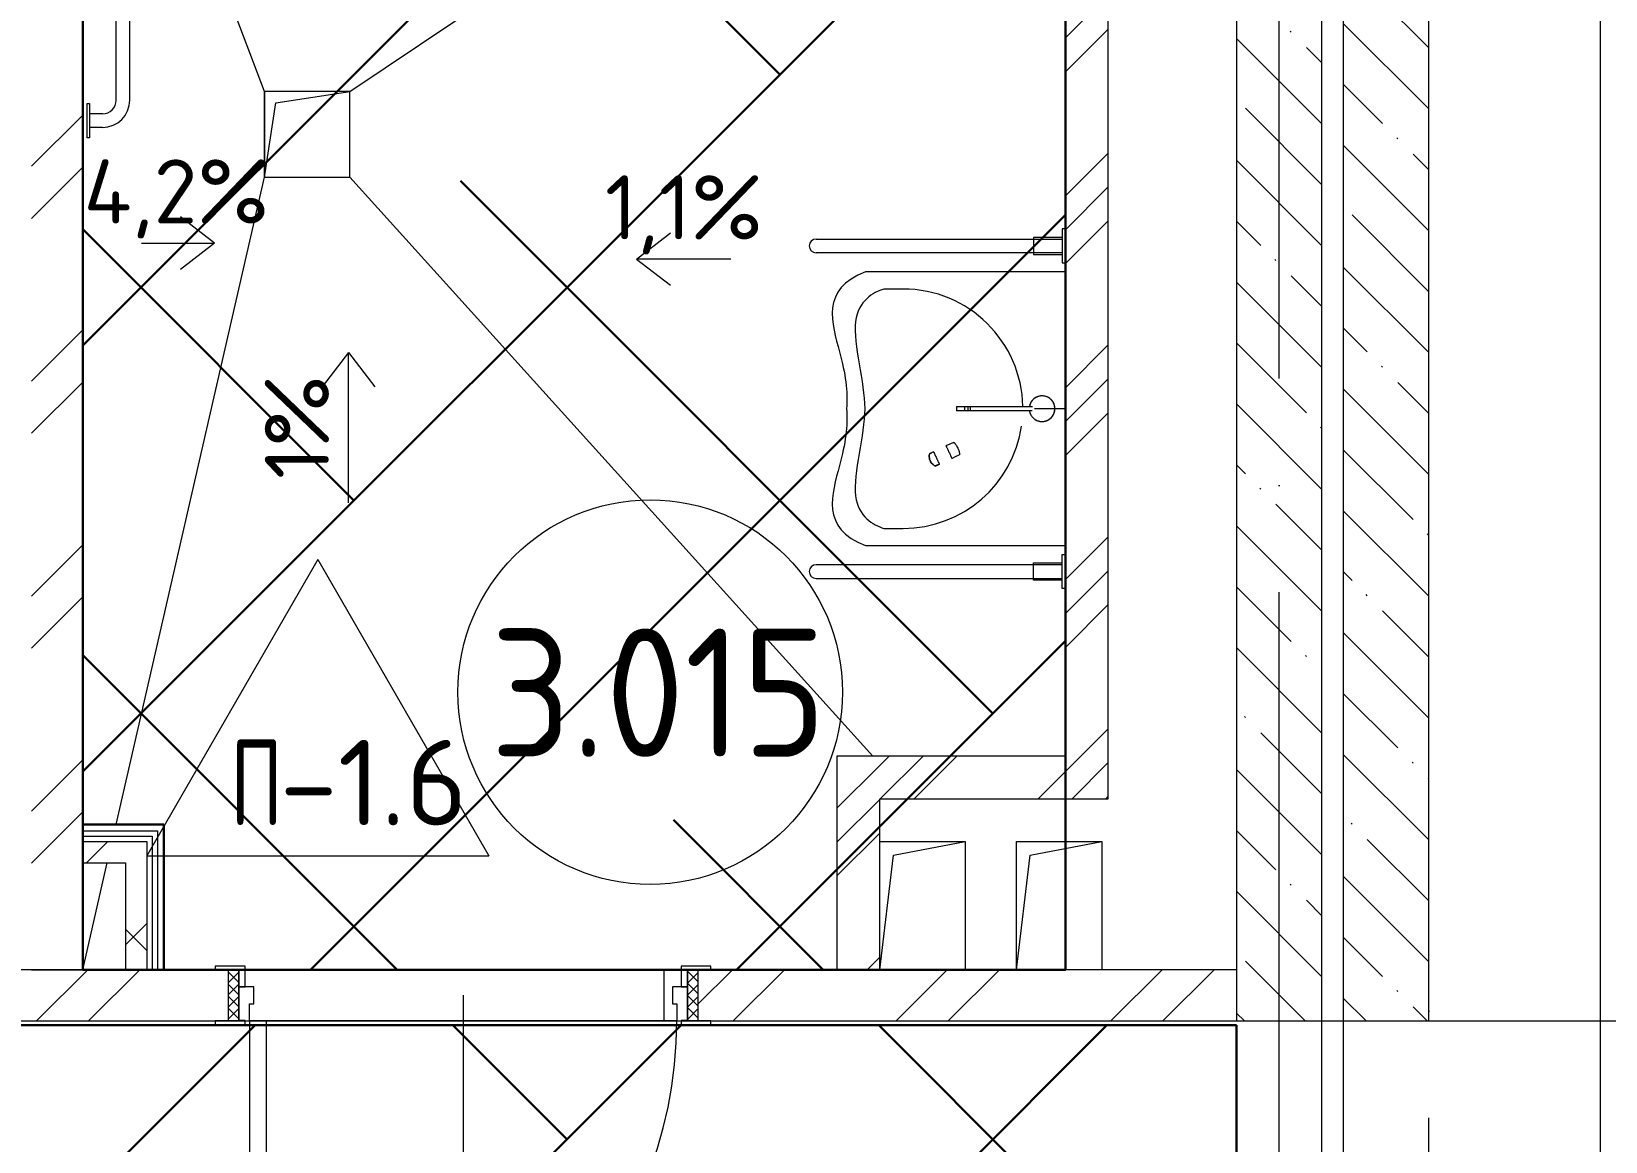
# Model space of a CAD drawing. Header units: millimetres. Extents: x -68946 to 690821, y -552984 to 293768.
# Drawn here: x 63042 to 66725, y -204849 to -202251 of the extents above; entities that cross this region are included whole.
import ezdxf

# ---------------------------------------------------------------- set-up
doc = ezdxf.new("R2010")
doc.units = ezdxf.units.MM
doc.linetypes.add('ADSK_Линия сетки', pattern=[2500, 2000, -250, 0, -250])
doc.linetypes.add('ADSK_Невидимые', pattern=[500, 300, -200])
for name, color, linetype, lineweight in [('1.1) Стяжка 5 вып.', 30, 'Continuous', 30), ('1.3) Звуко-изол           5 вып.', 90, 'Continuous', 30), ('A-AREA-____-IDEN', 250, 'Continuous', 9), ('A-DETL-GENF-OTLN', 250, 'Continuous', 5), ('A-DOOR-____-IDEN', 250, 'Continuous', 9), ('A-DOOR-____-MCUT', 250, 'Continuous', 5), ('A-DOOR-____-OTLN', 250, 'Continuous', 5), ('A-DOOR-FRAM-MCUT', 250, 'Continuous', 5), ('A-DOOR-FRAM-OTLN', 250, 'Continuous', 5), ('A-FLOR-____-IDEN', 250, 'Continuous', 9), ('A-FLOR-____-OTLN', 250, 'Continuous', 9), ('A-GLAZ-____-OTLN', 250, 'Continuous', 5), ('A-WALL-____-MCUT', 250, 'Continuous', 13), ('A-WALL-____-PATT', 250, 'Continuous', 13), ('A-WALL-FNSH-MCUT', 250, 'Continuous', 13), ('G-____-____-DIMS', 250, 'Continuous', 9), ('P-SANR-FIXT-HDLN', 250, 'ADSK_Невидимые', 5), ('P-SANR-FIXT-OTLN', 250, 'Continuous', 9), ('S-GRID-____-OTLN', 250, 'Continuous', 9)]:
    doc.layers.add(name, color=color, linetype=linetype, lineweight=lineweight)
doc.styles.add('ISOCPEUR_1', font='isocpeur.ttf', dxfattribs={"width": 0.9, "height": 250})
doc.styles.add('ISOCPEUR_2', font='isocpeur.ttf', dxfattribs={"height": 160})
doc.styles.add('ISOCPEUR_3', font='isocpeur.ttf', dxfattribs={"height": 250})
pattern_1 = [(45, (-3188.22, -259241.4), (-251.4472, 251.4472), []), (45, (-3188.22, -258860.4), (-251.4472, 251.4472), [])]
pattern_2 = [(45, (-3188.22, -259241.4), (-224.5064, 224.5064), []), (45, (-3108.85, -259241.4), (0, 449.0128), []), (45, (-3267.6, -259241.4), (0, 449.0128), [])]
pattern_3 = [(135, (-3188.22, -259241.39), (-142.5612, -142.5612), []), (135, (-3045.66, -259241.39), (-142.5612, -142.5612), [252.016, -50.403, 3.353, -47.05])]
pattern_4 = [(45, (-3188.22, -259241.39), (-141.42136, 141.42136), []), (135, (-3188.22, -259241.39), (-141.42136, -141.42136), [])]

# ---------------------------------------------------------------- blocks, each defined once
blk = doc.blocks.new('Дверь_СКБ_1Ст_Внутренняя - Д-5л_1100x2100h_С_У МГН-41919549-АР1_Маркировочный план 3 этажа')
at = {"layer": 'A-DOOR-____-OTLN'}
h = blk.add_hatch(dxfattribs=at)
h.set_pattern_fill('FP_10', color=256, style=0, pattern_type=2)
h.set_pattern_definition([(135, (1751.41, 124.685), (-14.14214, -14.14214), []), (225, (1751.41, 124.685), (14.14214, -14.14214), [])])
h.paths.add_polyline_path([(562.5, 60), (537.5, 60), (537.5, -60), (562.5, -60)])
at = {"layer": 'A-DOOR-FRAM-OTLN'}
h = blk.add_hatch(dxfattribs=at)
h.set_pattern_fill('FP_11', color=256, style=0, pattern_type=2)
h.set_pattern_definition([(45, (-371.384, 124.685), (-14.1421, 14.1421), []), (135, (-371.384, 124.685), (-14.1421, -14.1421), [])])
h.paths.add_polyline_path([(-512.5, 60), (-537.5, 60), (-537.5, -60), (-512.5, -60), (-512.5, -8.4)])
at = {"layer": 'A-DOOR-____-MCUT'}
for p, q in [((512.5, 1060), (472.5, 1060)), ((472.5, 1060), (472.5, 60)), ((512.5, 60), (512.5, 1060)), ((472.5, 60), (512.5, 60))]:
    blk.add_line(p, q, dxfattribs=at)
at = {"layer": 'A-DOOR-____-OTLN'}
blk.add_arc((512.5, 60), 1000, 90, 180, dxfattribs=at)
at = {"layer": 'A-DOOR-FRAM-MCUT'}
for p, q in [((-497.5, 68), (-567.5, 68)), ((-567.5, 68), (-567.5, 60)), ((-567.5, 60), (-497.5, 60)), ((-512.5, 60), (-537.5, 60)), ((-537.5, 60), (-537.5, -60)), ((-487.5, 60), (-512.5, 60)), ((-512.5, 60), (-512.5, -20)), ((-512.5, -60), (-512.5, 60)), ((-497.5, 60), (-512.5, 60)), ((-512.5, 60), (-512.5, 59)), ((-512.5, 59), (-497.5, 59)), ((-497.5, 60), (-497.5, 68)), ((-497.5, 59), (-497.5, 60)), ((-487.5, 20), (-487.5, 60)), ((512.5, 60), (512.5, 20)), ((537.5, 60), (512.5, 60)), ((592.5, 68), (522.5, 68)), ((522.5, 68), (522.5, 60)), ((537.5, 60), (522.5, 60)), ((522.5, 60), (522.5, 59)), ((522.5, 60), (592.5, 60)), ((522.5, 59), (537.5, 59)), ((537.5, -20), (537.5, 60)), ((562.5, 60), (537.5, 60)), ((537.5, 60), (537.5, -60)), ((537.5, 59), (537.5, 60)), ((562.5, -60), (562.5, 60)), ((592.5, 60), (592.5, 68)), ((-477.5, 20), (-487.5, 20)), ((-477.5, -20), (-477.5, 20)), ((512.5, 20), (502.5, 20)), ((502.5, 20), (502.5, -20)), ((-512.5, -20), (-477.5, -20)), ((-497.5, -20), (-512.5, -20)), ((-512.5, -20), (-512.5, -60)), ((-497.5, -60), (-497.5, -20)), ((502.5, -20), (537.5, -20)), ((537.5, -20), (522.5, -20)), ((522.5, -20), (522.5, -60)), ((537.5, -60), (537.5, -20)), ((-497.5, -60), (-567.5, -60)), ((-567.5, -60), (-567.5, -68)), ((-567.5, -68), (-497.5, -68)), ((-537.5, -60), (-512.5, -60)), ((-512.5, -60), (-497.5, -60)), ((-497.5, -68), (-497.5, -60)), ((522.5, -60), (537.5, -60)), ((592.5, -60), (522.5, -60)), ((522.5, -60), (522.5, -68)), ((522.5, -68), (592.5, -68)), ((537.5, -60), (562.5, -60)), ((592.5, -68), (592.5, -60))]:
    blk.add_line(p, q, dxfattribs=at)
blk = doc.blocks.new('SND_Умывальник МГН_Jika - гибкая подводка_ 640х550х165 PN6_3_ ХВ_ГВ накидная гайка BP DN15_ К-гл_кон_ П DN 50-28567872-АР1_Маркировочный план 3 этажа')
at = {"layer": 'P-SANR-FIXT-HDLN'}
blk.add_line((0, 0), (0, -25), dxfattribs=at)
at = {"layer": 'P-SANR-FIXT-OTLN', "lineweight": 5}
for p, q in [((-421, 0), (-421, -8)), ((-341, -8), (-341, 0)), ((-320, 0), (-320, -468)), ((320, -468), (320, 0)), ((341, -8), (341, 0)), ((-421, -8), (-341, -8)), ((-401, -8), (-401, -75)), ((-397, -584), (-397, -8)), ((-365, -8), (-365, -584)), ((-361, -75), (-361, -8)), ((0, -25), (0, -72.9)), ((421, -8), (341, -8)), ((361, -75), (361, -8)), ((365, -8), (365, -584)), ((397, -584), (397, -8)), ((401, -8), (401, -75)), ((421, 0), (421, -8)), ((-401, -75), (-361, -75)), ((-5, -222.8), (-5, -77.2)), ((5, -78.1), (5, -222.8)), ((401, -75), (361, -75)), ((-5, -228.7), (-5, -222.8)), ((5, -222.8), (-5, -222.8)), ((-5, -236.8), (-5, -228.7)), ((-5, -228.7), (5, -228.7)), ((-5, -254.9), (-5, -236.8)), ((-5, -236.8), (5, -236.8)), ((-5, -254.9), (5, -254.9)), ((5, -222.8), (5, -228.7)), ((5, -228.7), (5, -236.8)), ((5, -236.8), (5, -254.9)), ((104, -316.1), (102.9, -313.7)), ((104, -316.1), (103.7, -314.7)), ((-280, -380), (-280, -425)), ((280, -425), (280, -380))]:
    blk.add_line(p, q, dxfattribs=at)
at = {"layer": 'P-SANR-FIXT-OTLN', "lineweight": 5, "flags": 128}
for points in [[(0, -25), (-1.2, -25), (-2.4, -25.1), (-3.6, -25.2), (-4.8, -25.4), (-6, -25.6), (-7.1, -25.9), (-8.3, -26.2), (-9.4, -26.5), (-10.6, -26.9), (-11.7, -27.4), (-12.8, -27.9), (-13.9, -28.4), (-14.9, -29), (-15.9, -29.6), (-16.9, -30.2), (-17.9, -30.9), (-18.9, -31.7), (-19.8, -32.4), (-20.7, -33.3), (-21.5, -34.1), (-22.3, -35), (-23.1, -35.9), (-23.9, -36.8), (-24.6, -37.8), (-25.2, -38.8), (-25.9, -39.8), (-26.5, -40.9), (-27, -41.9), (-27.5, -43), (-28, -44.1), (-28.4, -45.3), (-28.7, -46.4), (-29.1, -47.6), (-29.3, -48.7), (-29.6, -49.9), (-29.7, -51.1), (-29.9, -52.3), (-30, -53.5), (-30, -54.7), (-30, -55.9), (-29.9, -57.1), (-29.8, -58.3), (-29.7, -59.5), (-29.5, -60.6), (-29.2, -61.8), (-28.9, -63), (-28.6, -64.1), (-28.2, -65.3), (-27.8, -66.4), (-27.3, -67.5), (-26.8, -68.6), (-26.2, -69.6), (-25.6, -70.7), (-24.9, -71.7), (-24.3, -72.7), (-23.5, -73.6), (-22.8, -74.5), (-22, -75.4), (-21.1, -76.3), (-20.3, -77.1), (-19.4, -77.9), (-18.4, -78.7), (-17.5, -79.4), (-16.5, -80.1), (-15.5, -80.7), (-14.4, -81.3), (-13.4, -81.9), (-12.3, -82.4), (-11.2, -82.8), (-10, -83.3), (-8.9, -83.6), (-7.8, -84), (-6.6, -84.3), (-5.4, -84.5)], [(6, -84.4), (7.1, -84.1), (8.3, -83.8), (9.4, -83.5), (10.6, -83.1), (11.7, -82.6), (12.8, -82.1), (13.9, -81.6), (14.9, -81), (15.9, -80.4), (16.9, -79.8), (17.9, -79.1), (18.9, -78.3), (19.8, -77.6), (20.7, -76.7), (21.5, -75.9), (22.3, -75), (23.1, -74.1), (23.9, -73.2), (24.6, -72.2), (25.2, -71.2), (25.9, -70.2), (26.5, -69.1), (27, -68.1), (27.5, -67), (28, -65.9), (28.4, -64.7), (28.7, -63.6), (29.1, -62.4), (29.3, -61.3), (29.6, -60.1), (29.7, -58.9), (29.9, -57.7), (30, -56.5), (30, -55.3), (30, -54.1), (29.9, -52.9), (29.8, -51.7), (29.7, -50.5), (29.5, -49.4), (29.2, -48.2), (28.9, -47), (28.6, -45.9), (28.2, -44.7), (27.8, -43.6), (27.3, -42.5), (26.8, -41.4), (26.2, -40.4), (25.6, -39.3), (24.9, -38.3), (24.3, -37.3), (23.5, -36.4), (22.8, -35.5), (22, -34.6), (21.1, -33.7), (20.3, -32.9), (19.4, -32.1), (18.4, -31.3), (17.5, -30.6), (16.5, -29.9), (15.5, -29.3), (14.4, -28.7), (13.4, -28.1), (12.3, -27.6), (11.2, -27.2), (10, -26.7), (8.9, -26.4), (7.8, -26), (6.6, -25.7), (5.4, -25.5), (4.2, -25.3), (3, -25.2), (1.8, -25.1), (0.6, -25), (0, -25)], [(116.3, -266.3), (112.1, -257.3), (108.1, -248.8)], [(79, -262.4), (83, -270.9), (87.1, -279.9)], [(100.7, -308.9), (102.9, -313.7), (104, -316.1)], [(106.2, -318.3), (104.9, -317.3), (104, -316.1)], [(133.2, -302.5), (133.5, -304), (133.4, -305.6), (132.7, -307.4), (131.6, -309.2), (130.1, -311), (128.1, -312.8), (125.8, -314.4), (123.3, -315.9), (120.6, -317.1), (117.8, -318.1), (115.1, -318.8), (112.5, -319.2), (110.1, -319.2), (108, -318.9)], [(129.8, -295.3), (132, -300.1), (133.2, -302.5)], [(133.2, -302.5), (132, -300.1), (129.8, -295.3)], [(131, -300.4), (132.3, -301.3), (133.2, -302.5)]]:
    blk.add_lwpolyline(points, dxfattribs=at)
at = {"layer": 'P-SANR-FIXT-OTLN', "lineweight": 5}
for centre, radius, start, end in [((0, -55), 30, 23.2773, 150), ((0, -55), 30, 171.1363, 180), ((0, -55), 30, 180, 260.3407), ((0, -55), 30, 327.0456, 360), ((0, -55), 30, 0, 8.0944), ((0, -380), 280, 91.025, 180), ((0, -380), 280, 0, 81.6741), ((-381, -584), 16, 180, 360), ((381, -584), 16, 180, 360)]:
    blk.add_arc(centre, radius, start, end, dxfattribs=at)
for points, knots in [([(79, -262.4), (78.9, -262.2), (78.9, -261.7), (79.4, -260.8), (80.3, -259.8), (81.3, -258.9), (82.4, -258), (84.1, -256.8), (86.6, -255.2), (90.1, -253.3), (94, -251.5), (98, -249.9), (101.4, -248.8), (104, -248.3), (105.8, -248.1), (107.4, -248.1), (108, -248.5), (108.1, -248.8)], [-1, -1, -1, -1, -0.958333, -0.916667, -0.875, -0.833333, -0.791667, -0.75, -0.666667, -0.555556, -0.444444, -0.333333, -0.222222, -0.166667, -0.111111, -0.055556, 0, 0, 0, 0]), ([(87.1, -279.9), (87.1, -279.9), (87.5, -279.7), (88.7, -279), (90.3, -278.3), (92.6, -277.2), (95.8, -275.7), (99.6, -273.9), (103.6, -272), (107.1, -270.4), (109.9, -269.1), (111.7, -268.3), (113, -267.7), (114.2, -267.2), (115.3, -266.7), (116, -266.4), (116.2, -266.3), (116.3, -266.3)], [0, 0, 0, 0, 0.055556, 0.111111, 0.166667, 0.222222, 0.333333, 0.444444, 0.555556, 0.666667, 0.75, 0.791667, 0.833333, 0.875, 0.916667, 0.958333, 1, 1, 1, 1]), ([(100.7, -308.9), (100.7, -308.9), (101, -308.8), (102.4, -308.2), (103.9, -307.5), (106.3, -306.5), (109.4, -305), (113.3, -303.2), (116.6, -301.7), (119.2, -300.5), (121.1, -299.6), (123.1, -298.6), (124.9, -297.7), (126.6, -296.9), (128.2, -296.2), (129.5, -295.5), (129.8, -295.3), (129.8, -295.3)], [-1, -1, -1, -1, -0.944444, -0.888889, -0.833333, -0.777778, -0.666667, -0.555556, -0.444444, -0.388889, -0.333333, -0.277778, -0.222222, -0.166667, -0.111111, -0.055556, 0, 0, 0, 0]), ([(104, -316.1), (104.3, -316.8), (105.3, -317.8), (107.3, -318.8), (109.4, -319.2), (112.3, -319.3), (115.9, -318.8), (120, -317.5), (123.3, -315.9), (125.7, -314.5), (127.5, -313.3), (129.2, -311.9), (130.8, -310.3), (132.1, -308.6), (133.1, -306.7), (133.7, -304.6), (133.5, -303.2), (133.2, -302.5)], [0, 0, 0, 0, 0.055556, 0.111111, 0.166667, 0.222222, 0.333333, 0.444444, 0.555556, 0.611111, 0.666667, 0.722222, 0.777778, 0.833333, 0.888889, 0.944444, 1, 1, 1, 1]), ([(133.2, -302.5), (132.8, -301.9), (132, -300.9), (130.9, -300.3), (130.4, -300.1)], [0, 0, 0, 0, 0.05555556, 0.097424, 0.097424, 0.097424, 0.097424]), ([(-280, -425), (-272.8, -450.8), (-229.3, -523.4), (-61.7, -470), (0, -470)], [-0.6664917, -0.6664917, -0.6664917, -0.6664917, -0.3523534, 0, 0, 0, 0]), ([(0, -470), (61.7, -470), (229.3, -523.4), (272.8, -450.8), (280, -425)], [-0.6664917, -0.6664917, -0.6664917, -0.6664917, -0.3141383, 0, 0, 0, 0]), ([(-320, -468), (-281.1, -574.8), (-131.1, -523.5), (-41.2, -508.8), (0, -512.9)], [0, 0, 0, 0, 0.3972744, 0.715552, 0.715552, 0.715552, 0.715552]), ([(0, -512.9), (41.2, -508.8), (131.1, -523.5), (281.1, -574.8), (320, -468)], [0, 0, 0, 0, 0.3182776, 0.715552, 0.715552, 0.715552, 0.715552])]:
    blk.add_open_spline(points, degree=3, knots=knots, dxfattribs=at)
blk.add_open_spline([(103.7, -314.7), (103.7, -315.2), (103.8, -315.7), (104, -316.1)], degree=3, dxfattribs=at)
blk = doc.blocks.new('Поручень - гибкая подводка_ 640х550х165 PN6_3_ ХВ_ГВ накидная гайка BP DN15_ К-гл_кон_ П DN 50-28570645-АР1_Маркировочный план 3 этажа')
at = {"layer": 'P-SANR-FIXT-OTLN', "lineweight": 5}
for p, q in [((-369.9, 0), (-289.9, 0)), ((-369.9, -6), (-369.9, 0)), ((-289.9, -6), (-369.9, -6)), ((-345.9, -36), (-345.9, -6)), ((-313.9, -36), (-313.9, -6)), ((-289.9, 0), (-289.9, -6)), ((610.1, 0), (530.1, 0)), ((530.1, 0), (530.1, -6)), ((530.1, -6), (610.1, -6)), ((554.1, -36), (554.1, -6)), ((586.1, -36), (586.1, -6)), ((610.1, -6), (610.1, 0)), ((-281.9, -68), (522.1, -68)), ((-281.9, -100), (522.1, -100))]:
    blk.add_line(p, q, dxfattribs=at)
for centre, radius, start, end in [((-281.9, -36), 64, 180, 270), ((-281.9, -36), 32, 180, 270), ((522.1, -36), 32, 270, 0), ((522.1, -36), 64, 270, 0)]:
    blk.add_arc(centre, radius, start, end, dxfattribs=at)
blk = doc.blocks.new('_Wn_-As_OpeningMEP_floor__Rectangular - _Wn_-As_OpeningMEP_floor__Rectangular-33952643-АР1_Маркировочный план 3 этажа')
at = {"layer": 'A-DETL-GENF-OTLN', "lineweight": 5}
for p, q in [((-67.9, 167.9), (100, 200)), ((-100, -100), (-67.9, 167.9))]:
    blk.add_line(p, q, dxfattribs=at)
blk = doc.blocks.new('_Wn_-As_OpeningMEP_floor__Rectangular - _Wn_-As_OpeningMEP_floor__Rectangular-32466825-АР1_Маркировочный план 3 этажа')
at = {"layer": 'A-DETL-GENF-OTLN', "lineweight": 5}
for p, q in [((-73.2, 123.2), (99.9, 150)), ((-100, -50), (-73.2, 123.2))]:
    blk.add_line(p, q, dxfattribs=at)
blk = doc.blocks.new('DET_L_Линия разрыва - М100-32542165-АР1_Маркировочный план 3 этажа')
at = {"layer": 'A-DETL-GENF-OTLN', "lineweight": 5}
blk.add_line((17300, 0), (8950, 0), dxfattribs=at)
blk = doc.blocks.new('AAR_СКБ_Марка_Помещения_мал - Номер-28977439-АР1_Маркировочный план 3 этажа')
at = {"layer": 'A-AREA-____-IDEN'}
blk.add_circle((-0.028, 0), 3, dxfattribs=at)
blk = doc.blocks.new('AAR_СКБ_Марка_Перекрытия - Марка пола-17325028-АР1_Маркировочный план 3 этажа')
at = {"layer": 'A-FLOR-____-IDEN'}
for p, q in [((0, 6.932), (-4.002, 0)), ((0, 6.932), (4.002, 0)), ((-4.002, 0), (4.002, 0))]:
    blk.add_line(p, q, dxfattribs=at)

msp = doc.modelspace()

# ---------------------------------------------------------------- hatches: boundary and pattern name
at = {"layer": '1.1) Стяжка 5 вып.', "lineweight": 30, "true_color": 0xf26722}
h = msp.add_hatch(dxfattribs=at)
h.set_pattern_fill('ANSI32', color=30, scale=222)
h.paths.add_polyline_path([(65461.7763, -201266.3892), (63161.7762, -201266.3892), (63161.7762, -204106.3886), (63351.7544, -204106.3886), (63351.7544, -204446.3886), (65461.7763, -204446.3886)])
h = msp.add_hatch(dxfattribs=at)
h.set_pattern_fill('ANSI32', color=30, scale=222)
h.paths.add_polyline_path([(65861.7763, -204576.388), (46871.7544, -204576.388), (46871.7544, -204776.3886), (46451.7763, -204776.3886), (46451.7763, -204576.388), (42571.7763, -204576.388), (42571.7763, -204776.3886), (42151.7763, -204776.3886), (42151.7763, -204576.388), (38071.7763, -204576.388), (38071.7763, -204776.3886), (37651.7763, -204776.3886), (37651.7763, -204576.388), (33171.7544, -204576.388), (33171.7544, -204776.3886), (32749.9721, -204776.3886), (32749.9721, -204576.388), (29466.7763, -204576.388), (-2950.2456, -204576.388), (-2950.2456, -207866.3886), (65861.7763, -207866.3886)])
at = {"layer": '1.3) Звуко-изол           5 вып.', "lineweight": 30}
h = msp.add_hatch(dxfattribs=at)
h.set_pattern_fill('ANSI38', color=256, scale=222)
h.paths.add_polyline_path([(65461.7763, -201266.3892), (63161.7762, -201266.3892), (63161.7762, -204106.3886), (63351.7544, -204106.3886), (63351.7544, -204446.3886), (65461.7763, -204446.3886)])
h = msp.add_hatch(dxfattribs=at)
h.set_pattern_fill('ANSI38', color=256, scale=222)
h.paths.add_polyline_path([(65861.7763, -204576.388), (46871.7544, -204576.388), (46871.7544, -204776.3886), (46451.7763, -204776.3886), (46451.7763, -204576.388), (42571.7763, -204576.388), (42571.7763, -204776.3886), (42151.7763, -204776.3886), (42151.7763, -204576.388), (38071.7763, -204576.388), (38071.7763, -204776.3886), (37651.7763, -204776.3886), (37651.7763, -204576.388), (33171.7544, -204576.388), (33171.7544, -204776.3886), (32749.9721, -204776.3886), (32749.9721, -204576.388), (29466.7763, -204576.388), (-2950.2456, -204576.388), (-2950.2456, -207866.3886), (65861.7763, -207866.3886)])
at = {"layer": 'A-WALL-____-PATT', "lineweight": 15, "true_color": 0x000000}
h = msp.add_hatch(dxfattribs=at)
h.set_pattern_fill('FP_24', color=18, style=0, pattern_type=2)
h.set_pattern_definition(pattern_3)
h.paths.add_polyline_path([(66061.7763, -204566.3886), (66061.7763, -200666.3892), (65861.7763, -200666.3892), (65861.7763, -204566.3886), (65879.6282, -204566.3886)])
h = msp.add_hatch(dxfattribs=at)
h.set_pattern_fill('FP_24', color=18, style=0, pattern_type=2)
h.set_pattern_definition(pattern_3)
h.paths.add_polyline_path([(66311.7763, -204566.3886), (66311.7763, -200666.3892), (66111.7763, -200666.3892), (66111.7763, -204566.3886)])
h = msp.add_hatch(dxfattribs=at)
h.set_pattern_fill('FP_2', color=18, style=0, pattern_type=2)
h.set_pattern_definition(pattern_1)
h.paths.add_polyline_path([(63041.7763, -204446.3886), (63161.7763, -204446.3886), (63161.7763, -200866.3892), (63041.7763, -200866.746), (63041.7763, -204396.3886)])
h = msp.add_hatch(dxfattribs=at)
h.set_pattern_fill('FP_9', color=18, style=0, pattern_type=2)
h.set_pattern_definition(pattern_2)
h.paths.add_polyline_path([(65486.2166, -204046.3886), (65561.7763, -204046.3886), (65561.7763, -201166.3892), (65461.7763, -201166.3892), (65461.7763, -204046.3886)])
h = msp.add_hatch(dxfattribs=at)
h.set_pattern_fill('FP_9', color=18, style=0, pattern_type=2)
h.set_pattern_definition(pattern_2)
h.paths.add_polyline_path([(64926.8153, -204446.3886), (65026.8153, -204446.3886), (65026.7763, -203946.3886), (64926.8153, -203946.3886), (64926.8153, -204443.5574)])
h = msp.add_hatch(dxfattribs=at)
h.set_pattern_fill('FP_9', color=18, style=0, pattern_type=2)
h.set_pattern_definition(pattern_2)
h.paths.add_polyline_path([(65026.8153, -204046.3886), (65461.7763, -204046.3886), (65461.7763, -203946.3886), (65026.8153, -203946.3886), (65026.8153, -204044.2406)])
h = msp.add_hatch(dxfattribs=at)
h.set_pattern_fill('FP_51', color=18, style=0, pattern_type=2)
h.set_pattern_definition(pattern_4)
h.paths.add_polyline_path([(63219.0752, -204196.3886), (63261.7544, -204196.3886), (63261.7544, -204146.3886), (63161.7763, -204146.3886), (63161.7763, -204196.3886)])
h = msp.add_hatch(dxfattribs=at)
h.set_pattern_fill('FP_51', color=18, style=0, pattern_type=2)
h.set_pattern_definition(pattern_4)
h.paths.add_polyline_path([(63311.7544, -204446.3886), (63311.7544, -204146.3886), (63261.7544, -204146.3886), (63261.7544, -204446.3886), (63299.8706, -204446.3886)])
h = msp.add_hatch(dxfattribs=at)
h.set_pattern_fill('FP_2', color=18, style=0, pattern_type=2)
h.set_pattern_definition(pattern_1)
h.paths.add_polyline_path([(65606.7479, -204566.3886), (65861.7763, -204566.3886), (65861.7763, -204446.3892), (64601.7988, -204446.3886), (64601.7988, -204566.3886), (65557.2183, -204566.3886)])
h.paths.add_polyline_path([(60561.7863, -204566.3886), (61631.7763, -204566.3886), (61631.7763, -204446.3886), (60561.7863, -204446.3886)])
h.paths.add_polyline_path([(62964.0872, -204566.3886), (63501.7988, -204566.3886), (63501.7988, -204446.3886), (62731.7763, -204446.3886), (62731.7763, -204566.3886), (62941.7763, -204566.3886)])

# ---------------------------------------------------------------- linework, layer by layer
at = {"layer": '1.1) Стяжка 5 вып.', "lineweight": 30}
for points in [[(63161.7762, -204446.3886), (65461.7763, -204446.3886), (65461.7763, -201266.3892), (63161.7762, -201266.3892)], [(63351.7544, -204106.3886), (63161.7762, -204106.3886), (63161.7762, -204446.3892), (63351.7544, -204446.3892)], [(-2950.2456, -204576.388), (65861.7763, -204576.388), (65861.7763, -207866.3886), (-2950.2456, -207866.3886)]]:
    msp.add_lwpolyline(points, close=True, dxfattribs=at)
at = {"layer": 'A-DOOR-____-IDEN', "color": 18, "true_color": 0x000000}
msp.add_line((64051.7988, -204506.3886), (64051.7988, -205534.8043), dxfattribs=at)
at = {"layer": 'A-FLOR-____-OTLN', "color": 18, "true_color": 0x000000}
for p, q in [((63586.9338, -202391.3886), (63161.7763, -201266.3892)), ((63786.9338, -202391.3886), (64451.3554, -201945.0935)), ((63239.7028, -204106.3886), (63586.9338, -202591.3886)), ((63786.9338, -202591.3886), (65010.3363, -203946.3886)), ((63161.7763, -204446.3886), (63219.0752, -204196.3886)), ((63541.7988, -204446.3886), (64521.7763, -204446.3886))]:
    msp.add_line(p, q, dxfattribs=at)
at = {"layer": 'A-FLOR-____-OTLN', "color": 18, "lineweight": 5, "true_color": 0x000000}
for p, q in [((63586.9338, -202391.3886), (63586.9338, -202591.3886)), ((63786.9338, -202391.3886), (63586.9338, -202391.3886)), ((63586.9946, -202591.3886), (63586.9946, -202391.3892)), ((63786.9338, -202591.3886), (63786.9338, -202391.3886)), ((63586.9338, -202591.3886), (63786.9338, -202591.3886)), ((65026.8153, -204146.3886), (65226.7763, -204146.3886)), ((65226.7763, -204146.3886), (65226.7763, -204446.3886)), ((65346.7763, -204446.3886), (65346.7763, -204146.3886)), ((65346.7763, -204146.3886), (65546.7763, -204146.3886)), ((65546.7763, -204146.3886), (65546.7763, -204446.3886)), ((64561.7988, -204446.3886), (64521.7763, -204446.3886)), ((64521.7763, -204446.3886), (64521.7763, -204566.3886)), ((64551.7988, -204566.3886), (63591.7988, -204566.3886)), ((66061.7763, -207866.3892), (66061.7763, -204566.3886)), ((66111.7763, -204566.3886), (66111.7763, -207866.3892))]:
    msp.add_line(p, q, dxfattribs=at)
at = {"layer": 'A-WALL-____-MCUT', "color": 18, "lineweight": 15, "true_color": 0x000000}
for p, q in [((65861.7763, -200666.3892), (65861.7763, -204566.3886)), ((66061.7763, -204566.3886), (66061.7763, -200666.3892)), ((66111.7763, -200666.3892), (66111.7763, -204566.3886)), ((63161.7763, -204446.3892), (63161.7763, -200866.3892)), ((66311.7763, -204566.3886), (66311.7763, -200866.3892)), ((65561.7763, -204046.3886), (65561.7763, -201166.3892)), ((65461.7763, -201266.3892), (65461.7763, -203946.3886)), ((64926.8153, -203946.3886), (64926.8153, -204446.3886)), ((65461.7763, -203946.3886), (64926.8153, -203946.3886)), ((65026.8153, -204446.3886), (65026.8153, -204046.3886)), ((65026.8153, -204046.3886), (65561.7763, -204046.3886)), ((63351.7544, -204106.3886), (63161.7544, -204106.3886)), ((63161.7544, -204106.3886), (63161.7544, -204121.3886)), ((63351.7544, -204446.3886), (63351.7544, -204106.3886)), ((63161.7544, -204121.3886), (63336.7544, -204121.3886)), ((63161.7544, -204133.8886), (63324.2544, -204133.8886)), ((63324.2544, -204133.8886), (63324.2544, -204446.3886)), ((63336.7544, -204121.3886), (63336.7544, -204446.3886)), ((63161.7544, -204146.3886), (63161.7544, -204196.3886)), ((63161.7544, -204146.3886), (63311.7544, -204146.3886)), ((63311.7544, -204146.3886), (63311.7544, -204446.3886)), ((63161.7544, -204196.3886), (63261.7544, -204196.3886)), ((63261.7544, -204196.3886), (63261.7544, -204446.3886)), ((63471.7988, -204446.3886), (62761.7763, -204446.3886)), ((63041.7763, -204446.3892), (63161.7763, -204446.3892)), ((63261.7544, -204446.3886), (63311.7544, -204446.3886)), ((63336.7544, -204446.3886), (63351.7544, -204446.3886)), ((64926.8153, -204446.3886), (64631.7988, -204446.3886)), ((64926.8153, -204446.3886), (65026.8153, -204446.3886)), ((65861.7763, -204446.3886), (65026.8153, -204446.3886)), ((62761.7763, -204566.3886), (63471.7988, -204566.3886)), ((64631.7988, -204566.3886), (65861.7763, -204566.3886)), ((65861.7763, -204566.3886), (66061.7763, -204566.3886)), ((66111.7763, -204566.3886), (66311.7763, -204566.3886))]:
    msp.add_line(p, q, dxfattribs=at)
at = {"layer": 'A-WALL-FNSH-MCUT', "lineweight": 15}
for p, q in [((63161.7544, -204121.3886), (63161.7544, -204146.3886)), ((63311.7544, -204446.3886), (63336.7544, -204446.3886))]:
    msp.add_line(p, q, dxfattribs=at)
at = {"layer": 'G-____-____-DIMS', "color": 18, "true_color": 0x000000}
for p, q in [((63470.4434, -202746.1514), (63390.4434, -202684.7653)), ((64457.313, -202783.388), (64537.313, -202722.0019)), ((63298.986, -202746.1514), (63470.4434, -202746.1514)), ((63470.4434, -202746.1514), (63390.4434, -202807.5376)), ((64457.313, -202783.388), (64537.313, -202844.7742)), ((64678.0475, -202783.388), (64457.313, -202783.388)), ((63783.7823, -203002.3347), (63722.3961, -203082.3347)), ((63783.7823, -203002.3347), (63845.1685, -203082.3347)), ((63783.7823, -203353.6441), (63783.7823, -203002.3347))]:
    msp.add_line(p, q, dxfattribs=at)
at = {"layer": 'S-GRID-____-OTLN', "color": 18, "linetype": 'ADSK_Линия сетки', "true_color": 0x000000}
for p, q in [((65961.7763, -220563.733), (65961.7763, -199653.1503)), ((66311.7763, -219293.733), (66311.7763, -199653.1503)), ((-6757.7749, -204566.3886), (70471.963, -204566.3886))]:
    msp.add_line(p, q, dxfattribs=at)

# ---------------------------------------------------------------- block references
at = {"layer": 'A-AREA-____-IDEN', "color": 18, "true_color": 0x000000, "xscale": 150, "yscale": 150, "zscale": 150}
msp.add_blockref('AAR_СКБ_Марка_Помещения_мал - Номер-28977439-АР1_Маркировочный план 3 этажа', (64493.9321, -203796.8335), dxfattribs=at)
at = {"layer": 'A-DETL-GENF-OTLN', "color": 18, "lineweight": 5, "true_color": 0x000000, "rotation": 89.99999999999967}
msp.add_blockref('DET_L_Линия разрыва - М100-32542165-АР1_Маркировочный план 3 этажа', (66712.4536, -217361.3054), dxfattribs=at)
at = {"layer": 'A-DOOR-____-OTLN', "color": 18, "true_color": 0x000000, "rotation": 180}
msp.add_blockref('Дверь_СКБ_1Ст_Внутренняя - Д-5л_1100x2100h_С_У МГН-41919549-АР1_Маркировочный план 3 этажа', (64064.2988, -204506.3886), dxfattribs=at)
at = {"layer": 'A-FLOR-____-IDEN', "color": 18, "true_color": 0x000000, "xscale": 99.99999999999993, "yscale": 99.99999999999993, "zscale": 99.99999999999993}
for p in [(63711.8332, -204179.9055), (62798.0726, -205406.8922)]:
    msp.add_blockref('AAR_СКБ_Марка_Перекрытия - Марка пола-17325028-АР1_Маркировочный план 3 этажа', p, dxfattribs=at)
at = {"layer": 'A-GLAZ-____-OTLN', "color": 18, "true_color": 0x000000}
for name, p in [('_Wn_-As_OpeningMEP_floor__Rectangular - _Wn_-As_OpeningMEP_floor__Rectangular-32466825-АР1_Маркировочный план 3 этажа', (63686.9946, -202541.3892)), ('_Wn_-As_OpeningMEP_floor__Rectangular - _Wn_-As_OpeningMEP_floor__Rectangular-33952643-АР1_Маркировочный план 3 этажа', (65126.7763, -204346.3889)), ('_Wn_-As_OpeningMEP_floor__Rectangular - _Wn_-As_OpeningMEP_floor__Rectangular-33952643-АР1_Маркировочный план 3 этажа', (65446.7763, -204346.3889))]:
    msp.add_blockref(name, p, dxfattribs=at)
at = {"layer": 'P-SANR-FIXT-OTLN', "color": 18, "lineweight": 5, "true_color": 0x000000}
for name, p, rotation in [('Поручень - гибкая подводка_ 640х550х165 PN6_3_ ХВ_ГВ накидная гайка BP DN15_ К-гл_кон_ П DN 50-28570645-АР1_Маркировочный план 3 этажа', (63171.7763, -202129.4664), 89.9999999999999), ('SND_Умывальник МГН_Jika - гибкая подводка_ 640х550х165 PN6_3_ ХВ_ГВ накидная гайка BP DN15_ К-гл_кон_ П DN 50-28567872-АР1_Маркировочный план 3 этажа', (65461.7763, -203133.5989), 269.9999999999987)]:
    msp.add_blockref(name, p, dxfattribs=dict(at, rotation=rotation))

# ---------------------------------------------------------------- texts
at = {"layer": 'A-AREA-____-IDEN', "color": 18, "true_color": 0x000000, "insert": (64115.593, -203648.1737), "char_height": 300, "width": 609.2825, "attachment_point": 1, "style": 'ISOCPEUR_1'}
msp.add_mtext('3.015', dxfattribs=at)
at = {"layer": 'A-FLOR-____-IDEN', "color": 18, "true_color": 0x000000, "char_height": 200, "attachment_point": 1, "style": 'ISOCPEUR_2'}
for s, insert, width in [('\\fISOCPEUR|b0|i0|c204|p34|;\\W.7;П', (63506.5983, -203908.5197), 140.295312), ('-1.6', (63622.3535, -203908.5197), 381.60325)]:
    msp.add_mtext(s, dxfattribs=dict(at, insert=insert, width=width))
at = {"layer": 'G-____-____-DIMS', "color": 18, "true_color": 0x000000, "char_height": 150, "attachment_point": 1, "line_spacing_factor": 1.149209, "style": 'ISOCPEUR_3'}
for s, insert, width in [('4,2%', (63163.6069, -202550.1831), 530.658563), ('1,1%', (64383.9218, -202587.4197), 441.020292)]:
    msp.add_mtext(s, dxfattribs=dict(at, insert=insert, width=width))
at = {"layer": 'G-____-____-DIMS', "color": 18, "true_color": 0x000000, "insert": (63587.8139, -203298.2541), "char_height": 150, "width": 288.635232, "attachment_point": 1, "rotation": 90, "line_spacing_factor": 1.149209, "style": 'ISOCPEUR_3'}
msp.add_mtext('1%', dxfattribs=at)

doc.saveas('drawing.dxf')
